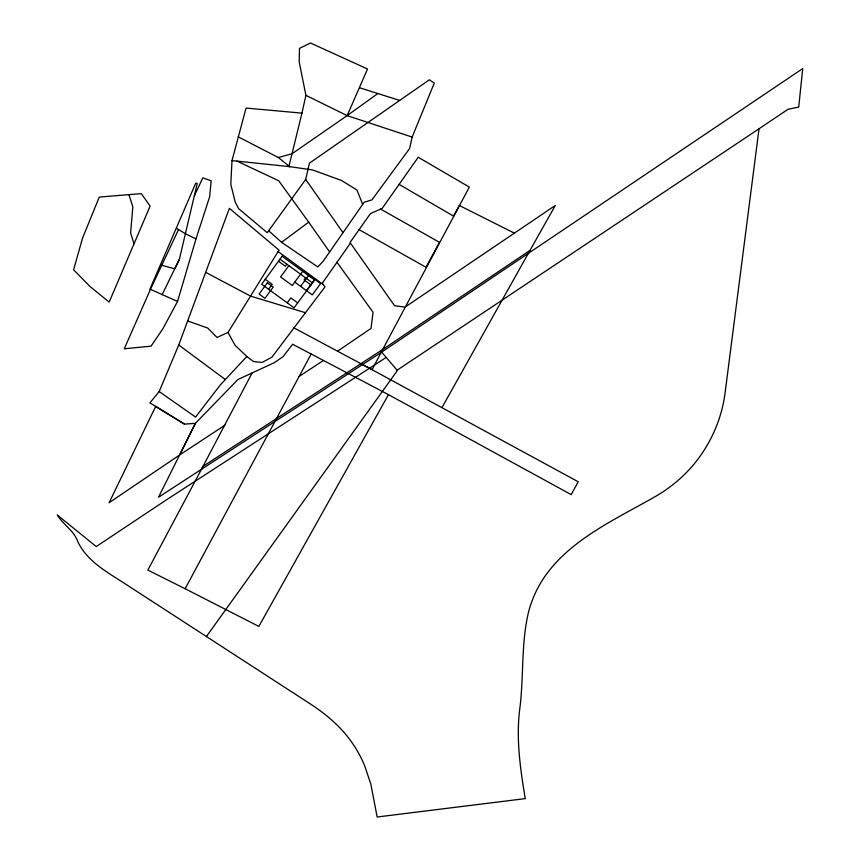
<?xml version="1.0" encoding="UTF-8"?>
<svg xmlns="http://www.w3.org/2000/svg" width="860" height="860" viewBox="0 0 860 860"><rect width="100%" height="100%" fill="white"/><g stroke="black" fill="none" stroke-linecap="round" stroke-linejoin="round"><path stroke-width="1.29" d="M238.22 136.837L278.307 157.509L291.991 153.779L347.15 115.616L367.521 68.993L310.471 43L299.484 48.375L299.183 61.855L305.902 95.342L301.957 113.144L246.067 108.059L231.996 160.605L230.781 184.341L235.199 201.928L238.628 208.679L267.256 232.705L305.698 179.417L309.428 163.163L429.355 79.808L434.289 83.055L412.144 137.084L409.629 148.49L371.95 199.885L364.178 202.218L323.306 261.053L317.813 266.955L281.575 242.316L268.675 230.738M360.931 363.64L578.199 481.75L571.201 494.618L388.462 394.643L292.637 344.269L282.94 356.771L274.394 362.64L237.854 379.561L195.403 423.335L158.509 497.241L381.077 352.514L802.724 68.585L798.725 107.091L788.125 109.231L759.036 128.774L724.98 393.74C721.411 420.11 710.07 445.147 692.913 465.454A142.427 137.815 -10.8 0 1 656.115 496.08C605.87 524.912 544.004 550.604 528.395 612.642C520.827 644.721 524.019 678.142 519.537 710.672C516.14 740.116 520.397 769.603 525.277 798.617L377.153 817L370.832 784.051L364.522 765.346A133.579 120.26 12.2 0 0 349.472 739.084C338.904 725.077 325.263 713.714 310.643 704.136L125.947 584.338C108.209 572.631 87.752 562.096 78.013 542.112C74.218 530.674 63.135 524.772 57.276 514.979L96.234 546.573L166.571 499.746L386.075 357.513M162.088 294.733L179.342 259.397L197.209 183.588L195.747 183.126L149.919 289.132L177.558 301.419L162.852 328.778L151.059 346.161L124.259 348.784L150.446 289.368M301.957 113.144L288.895 166.55L231.996 160.605M177.558 301.419L195.994 238.886L209.679 196.693L211.151 180.783L202.799 177.869L194.306 195.962M184.502 424.13L155.671 406.414L109.123 502.735L179.611 454.972L195.403 423.335L184.502 424.13L149.898 402.867L159.186 391.558L178.729 345L229.394 208.346L279.027 250.131L228.029 332.411L217.064 337.486L207.744 328.068L187.512 320.898M150.446 289.379L178.547 229.502M179.342 259.397L174.709 268.847L160.508 264.912M252.034 373.122L201.466 469.281M442.051 407.414L529.975 250.4L382.635 349.525L372.122 369.649L293.969 327.907L271.921 357.201L262.053 362.458L253.539 361.555L246.809 356.513L234.984 345.172L228.029 332.411M381.077 352.514L469.334 187.093L418.218 157.262L382.162 208.421L370.466 213.559L350.031 242.488L394.504 305.655L405.006 307.149L555.345 205.422L528.148 253.657M382.635 349.525L203.046 466.313L147.845 570.094L185.136 588.734L311.127 354.062M388.462 394.643L258.839 626.424L185.136 588.734M350.471 243.1L322.242 283.241L324.994 286.907L293.969 327.907M206.411 636.529L397.385 370.531L381.668 352.116M268.546 289.25L272.147 284.316L265.256 279.306M286.885 264.203L285.391 266.245L278.489 261.203M288.885 265.665L280.596 276.974L292.292 285.498L303.096 270.814L320.597 283.617L312.277 294.873L294.786 282.101M287.219 302.827L290.841 297.915L297.689 302.913M305.601 277.877L304.096 279.919L310.965 284.94M300.624 286.369L308.933 275.082M306.45 290.615L314.771 279.349M246.809 356.513L220.375 384.861L195.564 417.1L159.186 391.558M281.575 242.316L308.708 222.149L278.726 180.772L237.016 161.132M305.902 95.342L347.15 115.616L377.863 93.536M337.668 351.127L371.025 328.391L373.046 312.277L336.959 262.236M396.675 370.499L759.036 128.774M179.6 454.983L224.987 425.152M299.108 376.454L323.403 360.49M128.914 194.629L99.276 197.09L82.581 238.016L73.605 269.793L89.902 286.38L109.166 302.129L150.113 206.067L141.352 193.661L128.914 194.629L132.827 206.744L130.634 232.877L133.999 243.875M305.408 312.696L250.636 296.141L206.013 272.523M359.813 87.838L399.631 100.405M347.15 115.616L412.144 137.084M195.994 238.886L185.427 233.769L176.386 228.169M514.323 233.114L459.294 205.465L453.575 216.139L399.083 184.373M359.104 229.652L426.001 267.267L439.46 242.326L380.625 209.098M278.135 251.572L323.252 284.574M279.984 259.15L312.47 282.897M178.729 345L225.298 379.507M278.307 157.509L289.755 166.668L288.895 166.55L312.524 169.925L341.431 180.428L356.921 189.974L362.694 204.357M308.708 222.149L329.681 251.98M305.698 179.417L342.946 232.587M282.112 256.226L261.655 284.241L294.077 307.815L314.61 280.005L282.112 256.226M267.32 282.843L259.096 294.098L264.945 298.334L273.179 287.1L267.32 282.843"/></g></svg>
